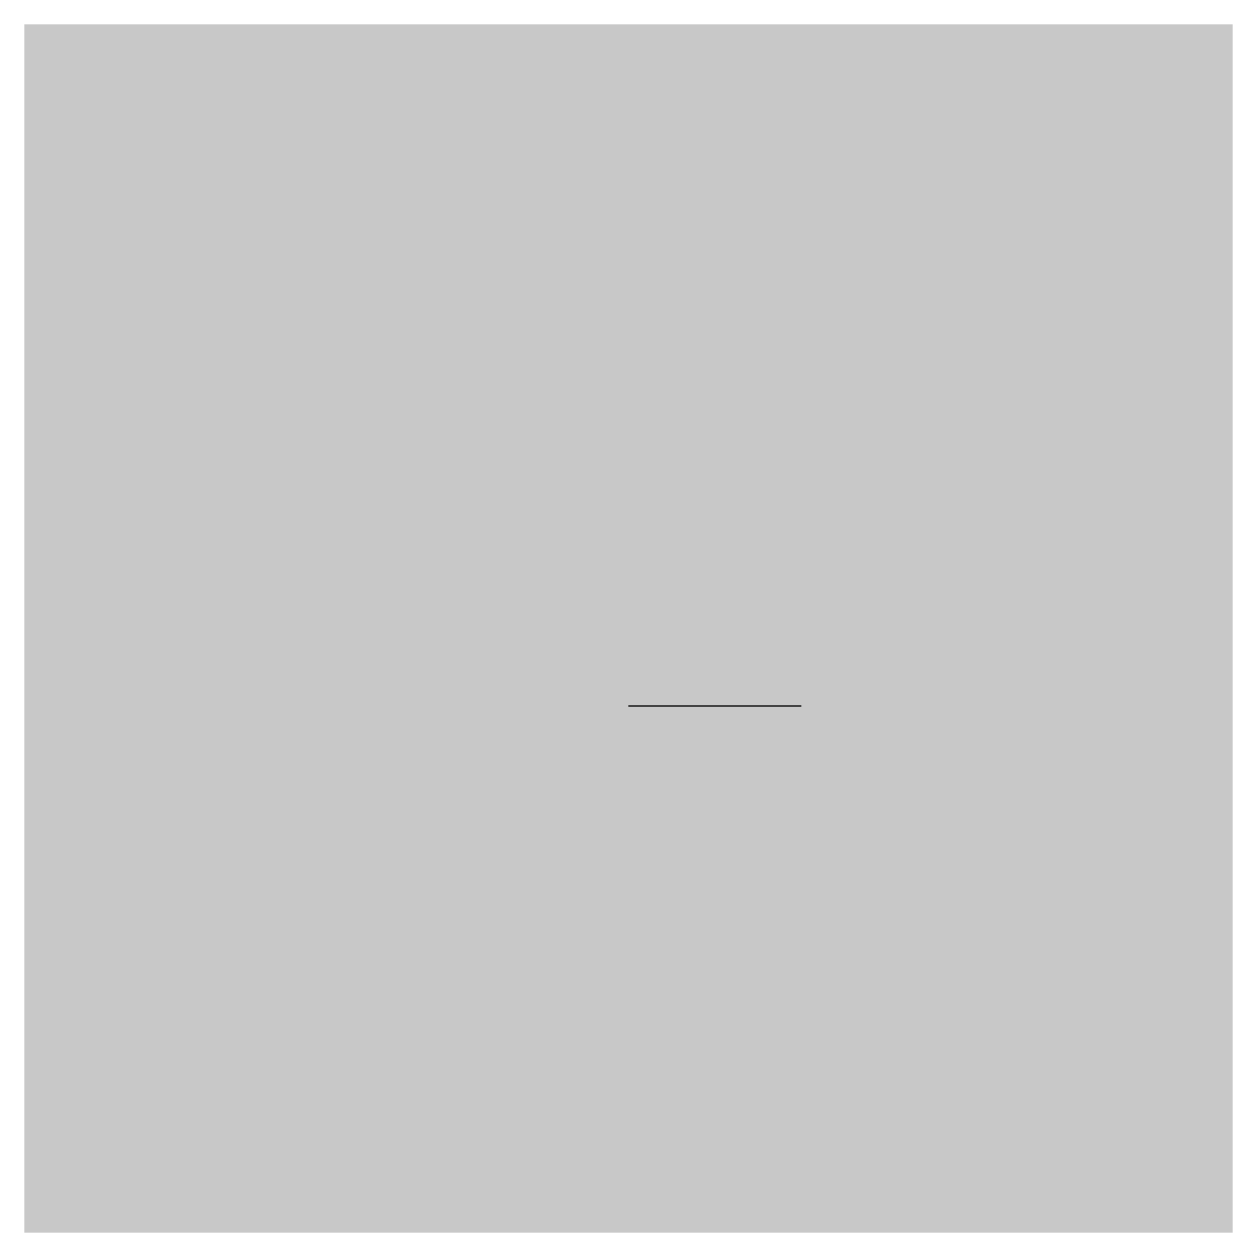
# Model space of a CAD drawing. Header units: millimetres. Extents: x -105 to 105, y -48 to 162.
import ezdxf

# ---------------------------------------------------------------- set-up
doc = ezdxf.new("R2010")
doc.units = ezdxf.units.MM

msp = doc.modelspace()

# ---------------------------------------------------------------- hatches: boundary and pattern name
at = {"transparency": 33554508}
h = msp.add_hatch(color=256, dxfattribs=at)
h.set_gradient(color1=(0, 0, 255), color2=(255, 255, 0), tint=1)
h.paths.add_polyline_path([(-105, -48.26), (105, -48.26), (105, 161.74), (-105, 161.74)])

# ---------------------------------------------------------------- linework, layer by layer
for p, q in [((0, 43.3, -43.3), (30, 43.3, -43.3)), ((30, 43.3, -43.3), (30, 43.3, 1.7))]:
    msp.add_line(p, q)

doc.saveas('drawing.dxf')
